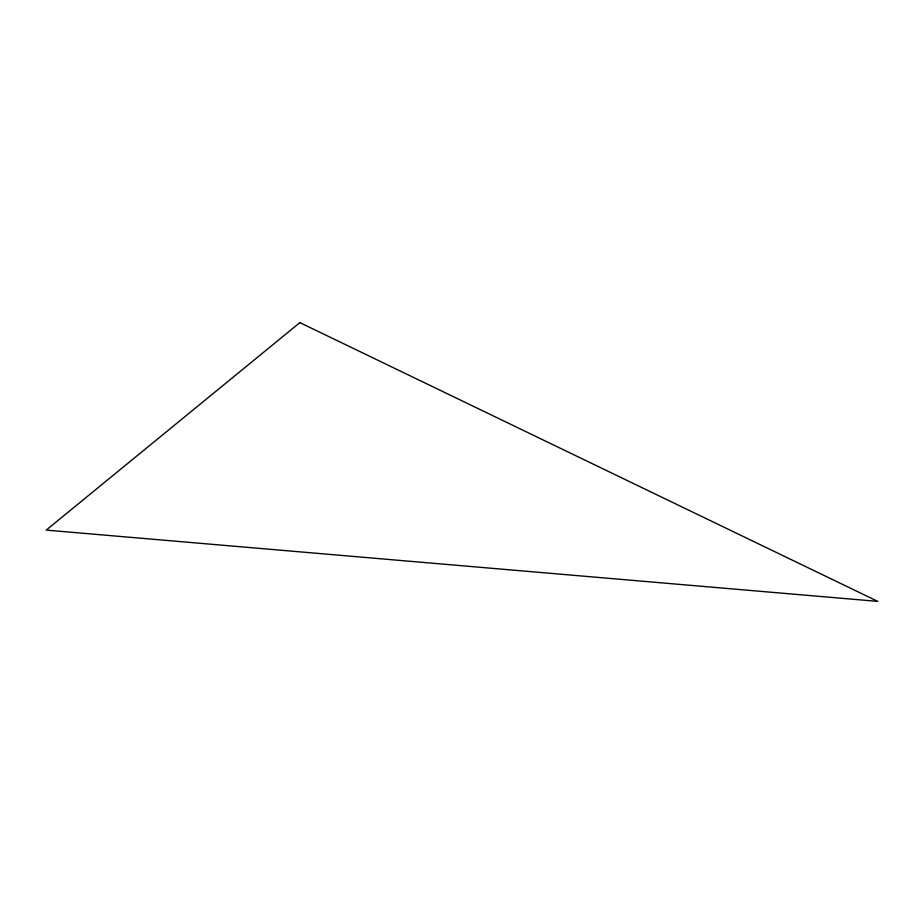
<?xml version="1.0" encoding="UTF-8"?>
<svg xmlns="http://www.w3.org/2000/svg" width="924" height="924" viewBox="0 0 924 924"><rect width="100%" height="100%" fill="white"/><g stroke="black" fill="none" stroke-linecap="round" stroke-linejoin="round"><path stroke-width="1.39" d="M299.873 322.615L46.2 530.11L877.8 601.385L299.873 322.615"/></g></svg>
